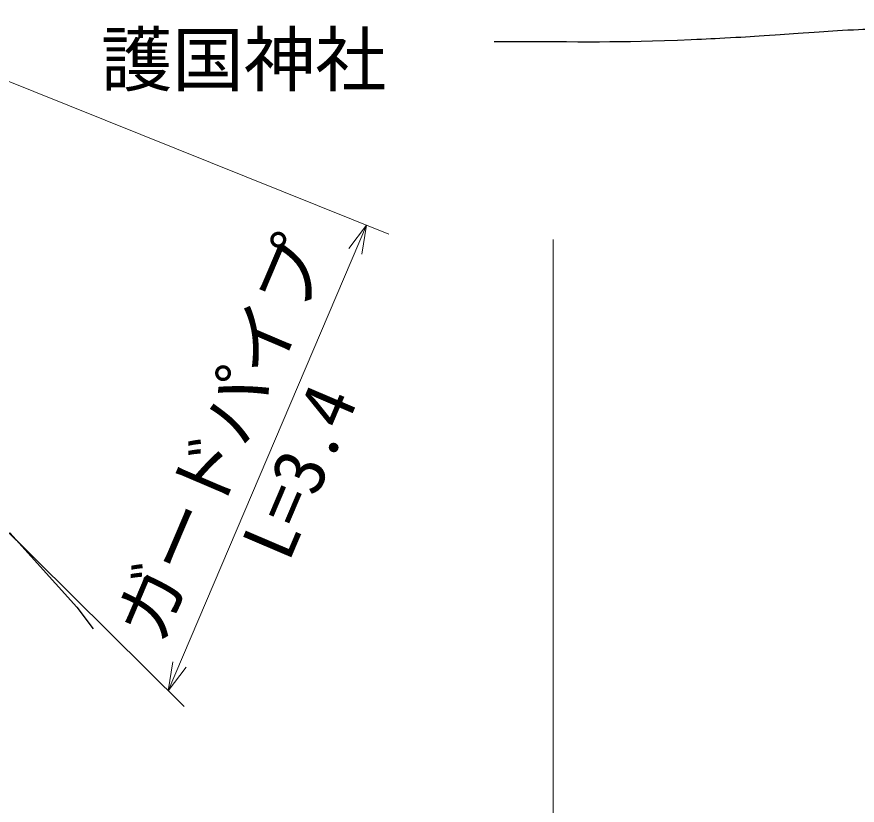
# Model space of a CAD drawing. Units: millimetres, scale not verified. Extents: x 40000 to 679996, y 20000 to 379998.
# Drawn here: x 248324 to 277754, y 266610 to 294214 of the extents above; entities that cross this region are included whole.
import ezdxf
from ezdxf.enums import TextEntityAlignment as Align

# ---------------------------------------------------------------- set-up
doc = ezdxf.new("R2010")
doc.units = ezdxf.units.MM
doc.header["$LTSCALE"] = 999.995
doc.layers.add('M-BGD', color=7, linetype='Continuous', lineweight=25)
doc.layers.add('M-STR-HTXT', color=7, linetype='Continuous', lineweight=13)
doc.layers.add('M-BMK-HTXT', color=7, linetype='Continuous')
doc.styles.add('ＭＳ ゴシック', font='')
doc.styles.get('ＭＳ ゴシック').set_extended_font_data('MS Gothic')

msp = doc.modelspace()

# ---------------------------------------------------------------- linework, layer by layer
at = {"layer": 'M-BGD'}
for p, q in [((248079.6, 276145.2), (250420.8, 273543.3)), ((250420.8, 273543.3), (251000.9, 272786.3))]:
    msp.add_line(p, q, dxfattribs=at)
for points, knots in [([(264951.2, 295972.2), (266639.2, 296309), (267100.8, 296401.2), (268489.6, 296610.3), (269873.7, 296818.6), (270647.8, 297004.1), (272047, 297041.2), (273441.6, 297078.1), (274219.9, 296912.7), (275610.4, 296800.4), (277004.6, 296687.8), (277775.8, 296481), (279174.2, 296451.1), (280046.9, 296432.4), (280533.1, 296547.8), (281405.7, 296574.1), (282273, 296600.1), (282767.2, 296691.4), (283627.2, 296575.9), (285771.4, 296287.9), (286911.4, 295780.2), (288968.5, 295110.4), (291039, 294436.3), (292151.5, 293915.2), (294235.3, 293283.4), (299484.4, 291691.9), (302496.5, 291047), (307825, 289745.6), (311340.6, 288886.9), (313839.6, 288288), (316677.8, 287670.2)], [0, 0, 0, 0, 1, 1, 1, 2, 2, 2, 3, 3, 3, 4, 4, 4, 5, 5, 5, 6, 6, 6, 7, 7, 7, 8, 8, 8, 9, 9, 9, 10, 10, 10, 10]), ([(264990.6, 294554.4), (266676.1, 294539.8), (267111, 294536.1), (268470.1, 294546.7), (269828.5, 294557.3), (270590.9, 294538.1), (271947.6, 294608.7), (273324.8, 294680.5), (274091.5, 294791.2), (275465.3, 294912.8), (276839.3, 295034.5), (277607.3, 295121.8), (278982.4, 295230.1), (279857.2, 295298.9), (280346.6, 295360.8), (281223.8, 295380.8), (282096.6, 295400.6), (282591.2, 295431.9), (283458.3, 295330.5), (284883.3, 295163.8), (285663.5, 294930.5), (287050.4, 294562.9), (288442.3, 294193.9), (288919.2, 294025.5), (290563.5, 293445.3)], [0, 0, 0, 0, 1, 1, 1, 2, 2, 2, 3, 3, 3, 4, 4, 4, 5, 5, 5, 6, 6, 6, 7, 7, 7, 8, 8, 8, 8]), ([(265039.8, 293354.4), (268366, 293346.8), (269248.3, 293309), (271942.1, 293420.5), (272478.4, 293442.7), (272778.9, 293453.2), (273314.8, 293484.4), (273850.7, 293515.6), (274150.7, 293537.3), (274686.3, 293573.4), (275222, 293609.5), (275521.8, 293634), (276057.6, 293669.2), (276593.2, 293704.3), (276893.1, 293727.1), (277429.2, 293753.5), (277965.3, 293779.8), (278265.8, 293789), (278802.1, 293807.9), (279150.6, 293820.3), (279345.9, 293824.8), (279694.4, 293835.7), (280043.3, 293846.7), (280238.7, 293856.3), (280587.8, 293863.9), (280936.5, 293871.5), (281131.9, 293877.3), (281480.7, 293874.7), (281828.8, 293872.1), (282023.9, 293868.2), (282371.6, 293850.6), (282718.9, 293833.1), (282913.6, 293817.3), (283258.7, 293774.1), (284084.5, 293670.8), (284545.7, 293595), (285361.2, 293428.8), (286177.4, 293262.4), (286631.3, 293152), (287439.5, 292950), (288249.6, 292747.6), (288698.5, 292615.2), (289503.7, 292393.7), (290309.5, 292172), (290756.9, 292033.4), (291563.7, 291815.4), (292369.4, 291597.8), (292823.2, 291485.6), (293629.6, 291271), (295909.3, 290664.2), (297192.6, 290346.9), (299462.2, 289703.3), (301736.1, 289058.4), (302998.1, 288656.3), (305269.3, 288001.7), (307538.3, 287347.6), (308801.3, 286951.1), (311085.6, 286352.9), (313363, 285756.4), (314643.7, 285436.9), (316945.7, 284943.6), (319244.6, 284450.9), (320539, 284128.8), (322884.1, 283960.5), (323170, 283940), (323333.1, 283940.3), (323617.8, 283973.8), (323915.2, 284008.8), (324078.2, 284052.8), (324373.4, 284102.9), (324665.4, 284152.4), (324826, 284203.6), (325121, 284228.7), (325397.2, 284252.1), (325556.1, 284271), (325830.5, 284232.4), (326095.1, 284195.2), (326246, 284137.5), (326472, 283995), (327065.6, 283620.7), (327356.4, 283316), (327758.3, 282740.7), (328169.5, 282152), (328349, 281782.7), (328628.4, 281121.1), (328922.4, 280424.8), (329017.5, 280006.8), (329216.7, 279277.8), (329420.1, 278533.5), (329485.3, 278104.4), (329657.7, 277352.3), (329824.7, 276623.4), (329876.9, 276395.9), (330085.6, 275486.2)], [0, 0, 0, 0, 1, 1, 1, 2, 2, 2, 3, 3, 3, 4, 4, 4, 5, 5, 5, 6, 6, 6, 7, 7, 7, 8, 8, 8, 9, 9, 9, 10, 10, 10, 11, 11, 11, 12, 12, 12, 13, 13, 13, 14, 14, 14, 15, 15, 15, 16, 16, 16, 17, 17, 17, 18, 18, 18, 19, 19, 19, 20, 20, 20, 21, 21, 21, 22, 22, 22, 23, 23, 23, 24, 24, 24, 25, 25, 25, 26, 26, 26, 27, 27, 27, 28, 28, 28, 29, 29, 29, 30, 30, 30, 31, 31, 31, 31])]:
    msp.add_open_spline(points, degree=3, knots=knots, dxfattribs=at)
at = {"layer": 'M-STR-HTXT'}
for p, q in [((246590.9, 292526.8), (261349, 286608.1)), ((253628, 270616.3), (260574.1, 286918.9)), ((260574.1, 286918.9), (259952.1, 286096.9)), ((260574.1, 286918.9), (260412.1, 285900.9)), ((267107.1, 286418.2), (267107.1, 234344.7)), ((243974.1, 280181.4), (254181.6, 270067.9)), ((253628, 270616.3), (253790, 271634.3)), ((253628, 270616.3), (254250, 271438.3))]:
    msp.add_line(p, q, dxfattribs=at)

# ---------------------------------------------------------------- texts
at = {"layer": 'M-BMK-HTXT', "style": 'ＭＳ ゴシック'}
msp.add_text('護国神社', height=1833, dxfattribs=at).set_placement((256271.3, 291255), align=Align.BOTTOM_CENTER)
at = {"layer": 'M-STR-HTXT', "style": 'ＭＳ ゴシック'}
msp.add_text('ガードパイプ', height=1833, rotation=66.922, dxfattribs=at).set_placement((256825.6, 278886.4), align=Align.BOTTOM_CENTER)
msp.add_text('L=3.4', height=1833, rotation=66.922, dxfattribs=at).set_placement((257377.1, 278650), align=Align.TOP_CENTER)

doc.saveas('drawing.dxf')
